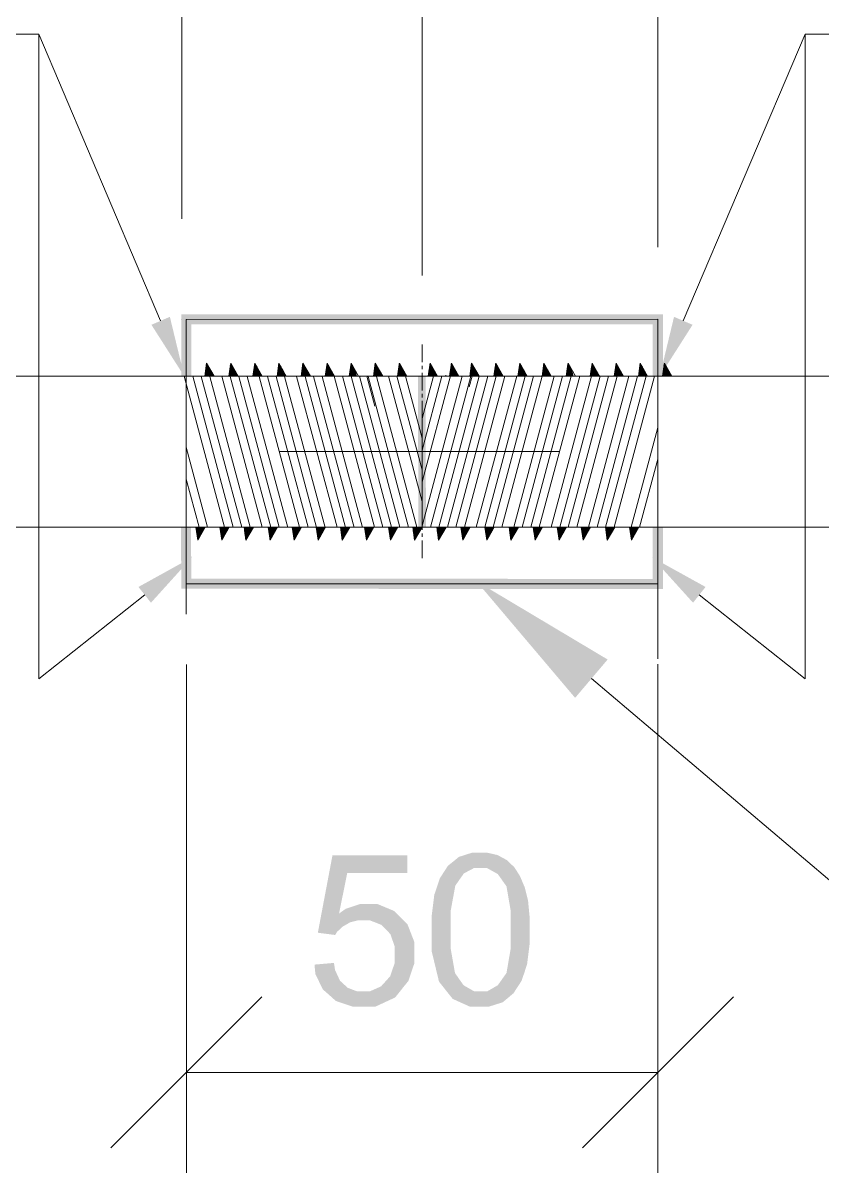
# Model space of a CAD drawing. Header units: millimetres. Extents: x 2 to 579, y 1 to 405.
# Drawn here: x 244.66 to 251.81, y 87.79 to 98.08 of the extents above; entities that cross this region are included whole.
import ezdxf

# ---------------------------------------------------------------- set-up
doc = ezdxf.new("R2010")
doc.units = ezdxf.units.MM
doc.linetypes.add('XKITLINE00', pattern=[0])
doc.layers.add('LinkedObject', color=7, linetype='Continuous', lineweight=0)

# ---------------------------------------------------------------- blocks, each defined once
blk = doc.blocks.new('*A4')
at = {"layer": 'LinkedObject'}
for color, points in [(4, [(250.387, 95.476), (246.168, 95.384), (246.078, 95.474)]), (4, [(246.078, 95.474), (246.168, 94.922), (246.078, 94.922)]), (4, [(246.168, 95.384), (246.168, 94.922), (246.078, 95.474)]), (4, [(250.297, 95.386), (246.168, 95.384), (250.387, 95.476)]), (4, [(250.387, 94.921), (250.297, 95.386), (250.387, 95.476)]), (6, [(245.811, 95.381), (245.976, 95.452), (246.105, 94.92)]), (4, [(250.297, 94.921), (250.297, 95.386), (250.387, 94.921)]), (6, [(250.487, 95.452), (250.653, 95.381), (250.359, 94.92)]), (4, [(248.196, 94.921), (248.267, 93.572), (248.199, 93.572)]), (4, [(248.264, 94.921), (248.267, 93.572), (248.196, 94.921)]), (4, [(246.076, 93.572), (246.167, 93.11), (246.078, 93.02)]), (4, [(246.166, 93.572), (246.167, 93.11), (246.076, 93.572)]), (4, [(250.387, 93.018), (250.297, 93.572), (250.387, 93.572)]), (4, [(250.297, 93.108), (250.297, 93.572), (250.387, 93.018)]), (6, [(245.807, 92.895), (245.695, 93.036), (246.174, 93.301)]), (6, [(250.769, 93.036), (250.657, 92.895), (250.29, 93.301)]), (4, [(246.167, 93.11), (250.297, 93.108), (246.078, 93.02)]), (4, [(246.078, 93.02), (250.297, 93.108), (250.387, 93.018)]), (1, [(249.893, 92.387), (249.602, 92.044), (248.718, 93.088)]), (7, [(247.563, 90.478), (247.3, 89.943), (247.431, 90.636)]), (7, [(248.1, 90.478), (247.431, 90.636), (248.1, 90.636)]), (7, [(247.563, 90.478), (247.431, 90.636), (248.1, 90.478)]), (7, [(248.683, 90.66), (248.698, 90.522), (248.561, 90.621)]), (7, [(248.757, 90.66), (248.698, 90.522), (248.683, 90.66)]), (7, [(248.698, 90.522), (248.757, 90.66), (248.755, 90.522)]), (7, [(248.757, 90.66), (248.813, 90.522), (248.755, 90.522)]), (7, [(248.907, 90.638), (248.757, 90.66), (248.811, 90.66)]), (7, [(248.948, 90.616), (248.757, 90.66), (248.907, 90.638)]), (7, [(248.91, 90.468), (248.757, 90.66), (248.948, 90.616)]), (7, [(248.813, 90.522), (248.757, 90.66), (248.91, 90.468)]), (7, [(248.464, 90.542), (248.573, 90.426), (248.391, 90.429)]), (7, [(248.607, 90.474), (248.464, 90.542), (248.513, 90.581)]), (7, [(248.573, 90.426), (248.464, 90.542), (248.607, 90.474)]), (7, [(248.561, 90.621), (248.698, 90.522), (248.513, 90.581)]), (7, [(248.513, 90.581), (248.698, 90.522), (248.607, 90.474)]), (7, [(248.948, 90.616), (248.949, 90.413), (248.91, 90.468)]), (7, [(248.989, 90.594), (248.949, 90.413), (248.948, 90.616)]), (7, [(249.056, 90.531), (248.949, 90.413), (248.989, 90.594)]), (7, [(249.083, 90.49), (248.949, 90.413), (249.056, 90.531)]), (7, [(247.49, 90.115), (247.3, 89.943), (247.563, 90.478)]), (7, [(248.391, 90.429), (248.573, 90.426), (248.367, 90.356)]), (7, [(248.367, 90.356), (248.573, 90.426), (248.53, 90.364)]), (7, [(249.083, 90.49), (248.988, 90.358), (248.949, 90.413)]), (7, [(249.109, 90.449), (248.988, 90.358), (249.083, 90.49)]), (7, [(249.151, 90.349), (248.988, 90.358), (249.109, 90.449)]), (7, [(248.53, 90.364), (248.318, 90.09), (248.367, 90.356)]), (7, [(248.488, 90.136), (248.318, 90.09), (248.53, 90.364)]), (7, [(248.367, 90.356), (248.318, 90.09), (248.342, 90.283)]), (7, [(249.166, 90.289), (249.026, 90.137), (248.988, 90.358)]), (7, [(249.166, 90.289), (248.988, 90.358), (249.151, 90.349)]), (7, [(249.181, 90.23), (249.026, 90.137), (249.166, 90.289)]), (7, [(249.196, 90.071), (249.026, 90.137), (249.181, 90.23)]), (7, [(247.3, 89.943), (247.49, 90.115), (247.588, 90.036)]), (7, [(247.678, 90.2), (247.49, 90.115), (247.551, 90.158)]), (7, [(247.66, 90.054), (247.49, 90.115), (247.678, 90.2)]), (7, [(247.588, 90.036), (247.49, 90.115), (247.66, 90.054)]), (7, [(247.66, 90.054), (247.678, 90.2), (247.7, 90.054)]), (7, [(247.7, 90.054), (247.678, 90.2), (247.765, 90.054)]), (7, [(247.745, 90.2), (247.765, 90.054), (247.678, 90.2)]), (7, [(247.982, 90.138), (247.745, 90.2), (247.833, 90.2)]), (7, [(247.87, 90.013), (247.745, 90.2), (247.982, 90.138)]), (7, [(247.765, 90.054), (247.745, 90.2), (247.87, 90.013)]), (7, [(247.87, 90.013), (247.982, 90.138), (247.909, 89.972)]), (7, [(247.909, 89.972), (247.982, 90.138), (247.949, 89.931)]), (7, [(248.042, 90.077), (247.949, 89.931), (247.982, 90.138)]), (7, [(248.318, 89.97), (248.488, 90.136), (248.488, 89.97)]), (7, [(248.318, 90.09), (248.488, 90.136), (248.318, 89.97)]), (7, [(249.196, 90.071), (249.026, 89.97), (249.026, 90.137)]), (7, [(247.556, 90.017), (247.3, 89.943), (247.588, 90.036)]), (7, [(247.524, 89.999), (247.3, 89.943), (247.556, 90.017)]), (7, [(247.949, 89.931), (248.042, 90.077), (247.988, 89.819)]), (7, [(247.988, 89.819), (248.042, 90.077), (248.164, 89.859)]), (7, [(248.164, 89.859), (248.042, 90.077), (248.103, 90.016)]), (7, [(249.196, 89.97), (249.026, 89.97), (249.196, 90.071)]), (7, [(247.473, 89.952), (247.3, 89.943), (247.524, 89.999)]), (7, [(247.3, 89.943), (247.473, 89.952), (247.455, 89.923)]), (7, [(248.488, 89.97), (248.318, 89.78), (248.318, 89.97)]), (7, [(248.488, 89.804), (248.318, 89.78), (248.488, 89.97)]), (7, [(249.196, 89.97), (249.026, 89.804), (249.026, 89.97)]), (7, [(249.196, 89.852), (249.026, 89.804), (249.196, 89.97)]), (7, [(247.988, 89.819), (248.164, 89.859), (247.988, 89.748)]), (7, [(247.988, 89.748), (248.164, 89.859), (247.988, 89.673)]), (7, [(248.164, 89.762), (247.988, 89.673), (248.164, 89.859)]), (7, [(248.488, 89.804), (248.451, 89.421), (248.318, 89.78)]), (7, [(248.527, 89.583), (248.451, 89.421), (248.488, 89.804)]), (7, [(248.988, 89.583), (249.196, 89.852), (249.148, 89.587)]), (7, [(249.026, 89.804), (249.196, 89.852), (248.988, 89.583)]), (7, [(249.148, 89.587), (249.196, 89.852), (249.172, 89.66)]), (7, [(247.947, 89.554), (248.164, 89.762), (248.057, 89.446)]), (7, [(247.988, 89.673), (248.164, 89.762), (247.947, 89.554)]), (7, [(248.057, 89.446), (248.164, 89.762), (248.11, 89.512)]), (7, [(248.11, 89.512), (248.164, 89.762), (248.164, 89.671)]), (7, [(248.318, 89.78), (248.451, 89.421), (248.384, 89.506)]), (7, [(247.454, 89.61), (247.27, 89.658), (247.444, 89.673)]), (7, [(247.27, 89.658), (247.403, 89.385), (247.278, 89.573)]), (7, [(247.454, 89.61), (247.403, 89.385), (247.27, 89.658)]), (7, [(247.498, 89.514), (247.403, 89.385), (247.454, 89.61)]), (7, [(247.278, 89.573), (247.403, 89.385), (247.345, 89.436)]), (7, [(247.403, 89.385), (247.498, 89.514), (247.461, 89.333)]), (7, [(247.533, 89.482), (247.461, 89.333), (247.498, 89.514)]), (7, [(247.906, 89.508), (248.057, 89.446), (247.865, 89.463)]), (7, [(247.947, 89.554), (248.057, 89.446), (247.906, 89.508)]), (7, [(248.451, 89.421), (248.527, 89.583), (248.565, 89.528)]), (7, [(248.604, 89.473), (248.451, 89.421), (248.565, 89.528)]), (7, [(248.949, 89.528), (249.05, 89.401), (248.91, 89.473)]), (7, [(249.148, 89.587), (248.949, 89.528), (248.988, 89.583)]), (7, [(249.123, 89.513), (248.949, 89.528), (249.148, 89.587)]), (7, [(249.05, 89.401), (248.949, 89.528), (249.123, 89.513)]), (7, [(247.568, 89.45), (247.461, 89.333), (247.533, 89.482)]), (7, [(247.568, 89.45), (247.703, 89.282), (247.461, 89.333)]), (7, [(247.653, 89.418), (247.703, 89.282), (247.568, 89.45)]), (7, [(247.703, 89.418), (247.703, 89.282), (247.653, 89.418)]), (7, [(247.703, 89.282), (248.057, 89.446), (247.815, 89.282)]), (7, [(247.764, 89.418), (248.057, 89.446), (247.703, 89.282)]), (7, [(247.764, 89.418), (247.703, 89.282), (247.703, 89.418)]), (7, [(247.865, 89.463), (248.057, 89.446), (247.764, 89.418)]), (7, [(247.815, 89.282), (248.057, 89.446), (247.992, 89.364)]), (7, [(248.604, 89.473), (248.757, 89.282), (248.451, 89.421)]), (7, [(248.451, 89.421), (248.757, 89.282), (248.507, 89.351)]), (7, [(248.7, 89.418), (248.757, 89.282), (248.604, 89.473)]), (7, [(248.757, 89.282), (248.7, 89.418), (248.757, 89.418)]), (7, [(248.757, 89.282), (248.814, 89.418), (248.831, 89.282)]), (7, [(248.814, 89.418), (248.757, 89.282), (248.757, 89.418)]), (7, [(249.002, 89.361), (248.814, 89.418), (248.91, 89.473)]), (7, [(248.954, 89.321), (248.814, 89.418), (249.002, 89.361)]), (7, [(248.831, 89.282), (248.814, 89.418), (248.954, 89.321)]), (7, [(248.91, 89.473), (249.05, 89.401), (249.002, 89.361)]), (7, [(247.461, 89.333), (247.703, 89.282), (247.611, 89.282)]), (7, [(248.507, 89.351), (248.757, 89.282), (248.66, 89.282)])]:
    blk.add_hatch(color=color, dxfattribs=at).paths.add_polyline_path(points, flags=17)
at = {"layer": 'LinkedObject', "color": 6, "linetype": 'XKITLINE00', "lineweight": 0}
for p, q in [((246.083, 96.329), (246.083, 105.008)), ((248.232, 95.821), (248.232, 105.008)), ((248.232, 96.105), (248.232, 105.008)), ((250.342, 96.076), (250.342, 105.008)), ((244.804, 97.98), (239.809, 97.98)), ((245.893, 95.417), (244.804, 97.98)), ((244.804, 92.215), (244.804, 97.98)), ((250.57, 95.416), (251.66, 97.98)), ((251.66, 97.98), (256.655, 97.979)), ((251.66, 92.215), (251.66, 97.98)), ((246.959, 94.247), (249.459, 94.247)), ((245.751, 92.966), (244.804, 92.215)), ((250.713, 92.965), (251.66, 92.215)), ((246.124, 92.342), (246.124, 87.794)), ((250.343, 92.344), (250.343, 87.794)), ((246.799, 89.369), (245.449, 88.019)), ((249.668, 88.019), (251.018, 89.369)), ((246.124, 88.694), (250.343, 88.694))]:
    blk.add_line(p, q, dxfattribs=at)
at = {"layer": 'LinkedObject', "color": 7, "linetype": 'XKITLINE00', "lineweight": 0}
for p, q in [((246.083, 95.429), (246.083, 95.429)), ((248.232, 95.205), (248.232, 95.205)), ((250.342, 95.176), (250.342, 95.176)), ((233.666, 94.921), (262.8, 94.921)), ((248.232, 94.921), (248.232, 94.921)), ((262.8, 93.572), (233.666, 93.572)), ((246.124, 93.242), (246.124, 93.242)), ((250.343, 93.244), (250.343, 93.244)), ((250.343, 88.694), (250.343, 88.694))]:
    blk.add_line(p, q, dxfattribs=at)
at = {"layer": 'LinkedObject', "color": 4, "linetype": 'XKITLINE00', "lineweight": 0}
for p, q in [((246.123, 95.429), (250.342, 95.431)), ((246.123, 94.922), (246.123, 95.429)), ((250.342, 94.921), (250.342, 95.431)), ((250.342, 95.431), (250.342, 92.393)), ((246.123, 95.281), (246.123, 92.792)), ((248.232, 94.544), (248.232, 93.572)), ((246.123, 93.572), (246.123, 93.065)), ((250.342, 93.572), (250.342, 93.063)), ((246.123, 93.065), (250.342, 93.063))]:
    blk.add_line(p, q, dxfattribs=at)
at = {"layer": 'LinkedObject', "color": 9, "linetype": 'XKITLINE00', "lineweight": 0}
for p, q in [((248.232, 95.046), (248.232, 95.205)), ((248.232, 94.983), (248.232, 95.014)), ((248.232, 94.796), (248.232, 94.952)), ((248.232, 94.794), (248.232, 94.922)), ((248.232, 94.733), (248.232, 94.764)), ((248.232, 94.731), (248.232, 94.762)), ((248.232, 94.546), (248.232, 94.702)), ((248.232, 94.544), (248.232, 94.7)), ((248.232, 94.483), (248.232, 94.514)), ((248.232, 94.481), (248.232, 94.512)), ((248.232, 94.296), (248.232, 94.452)), ((248.232, 94.294), (248.232, 94.45)), ((248.232, 94.233), (248.232, 94.264)), ((248.232, 94.231), (248.232, 94.262)), ((248.232, 94.046), (248.232, 94.202)), ((248.232, 94.044), (248.232, 94.2)), ((248.232, 93.983), (248.232, 94.014)), ((248.232, 93.981), (248.232, 94.012)), ((248.232, 93.796), (248.232, 93.952)), ((248.232, 93.794), (248.232, 93.95)), ((248.232, 93.733), (248.232, 93.764)), ((248.232, 93.731), (248.232, 93.762)), ((248.232, 93.546), (248.232, 93.702)), ((248.233, 93.572), (248.232, 93.7)), ((248.232, 93.483), (248.232, 93.514)), ((248.233, 93.292), (248.232, 93.452))]:
    blk.add_line(p, q, dxfattribs=at)
at = {"layer": 'LinkedObject', "color": 1, "linetype": 'XKITLINE00', "lineweight": 0}
for p, q in [((246.305, 95.039), (246.288, 94.922)), ((246.292, 94.951), (246.3, 94.921)), ((246.294, 94.965), (246.306, 94.921)), ((246.296, 94.972), (246.309, 94.921)), ((246.298, 94.987), (246.315, 94.921)), ((246.299, 94.994), (246.318, 94.921)), ((246.301, 95.009), (246.324, 94.921)), ((246.302, 95.016), (246.327, 94.921)), ((246.304, 95.03), (246.333, 94.921)), ((246.371, 94.921), (246.305, 95.039)), ((246.305, 95.037), (246.336, 94.921)), ((246.315, 95.021), (246.342, 94.921)), ((246.321, 95.011), (246.345, 94.921)), ((246.333, 94.99), (246.351, 94.921)), ((246.338, 94.98), (246.354, 94.921)), ((246.35, 94.959), (246.36, 94.921)), ((246.356, 94.949), (246.363, 94.921)), ((246.521, 95.039), (246.504, 94.921)), ((246.508, 94.951), (246.516, 94.921)), ((246.51, 94.965), (246.522, 94.921)), ((246.511, 94.973), (246.525, 94.921)), ((246.513, 94.987), (246.531, 94.921)), ((246.514, 94.994), (246.534, 94.921)), ((246.516, 95.009), (246.54, 94.921)), ((246.517, 95.016), (246.543, 94.921)), ((246.52, 95.031), (246.549, 94.921)), ((246.587, 94.921), (246.521, 95.039)), ((246.521, 95.038), (246.552, 94.921)), ((246.531, 95.021), (246.558, 94.921)), ((246.537, 95.01), (246.561, 94.921)), ((246.548, 94.99), (246.567, 94.921)), ((246.554, 94.979), (246.57, 94.921)), ((246.566, 94.959), (246.576, 94.921)), ((246.572, 94.948), (246.579, 94.921)), ((246.736, 95.039), (246.719, 94.921)), ((246.724, 94.951), (246.732, 94.921)), ((246.726, 94.966), (246.738, 94.921)), ((246.727, 94.973), (246.741, 94.921)), ((246.729, 94.987), (246.747, 94.921)), ((246.73, 94.995), (246.75, 94.921)), ((246.732, 95.009), (246.756, 94.921)), ((246.733, 95.016), (246.759, 94.921)), ((246.735, 95.031), (246.765, 94.921)), ((246.802, 94.921), (246.736, 95.039)), ((246.736, 95.038), (246.768, 94.921)), ((246.747, 95.02), (246.774, 94.921)), ((246.753, 95.01), (246.777, 94.921)), ((246.764, 94.989), (246.782, 94.921)), ((246.77, 94.979), (246.785, 94.921)), ((246.782, 94.958), (246.791, 94.921)), ((246.787, 94.948), (246.794, 94.921)), ((246.952, 95.039), (246.935, 94.921)), ((246.939, 94.952), (246.947, 94.921)), ((246.941, 94.966), (246.953, 94.921)), ((246.942, 94.973), (246.956, 94.921)), ((246.944, 94.988), (246.962, 94.921)), ((246.945, 94.995), (246.965, 94.921)), ((246.948, 95.009), (246.971, 94.921)), ((246.949, 95.017), (246.974, 94.921)), ((246.951, 95.031), (246.98, 94.921)), ((247.018, 94.921), (246.952, 95.039)), ((246.952, 95.038), (246.983, 94.921)), ((246.963, 95.02), (246.989, 94.921)), ((246.969, 95.01), (246.992, 94.921)), ((246.98, 94.989), (246.998, 94.921)), ((246.986, 94.978), (247.001, 94.921)), ((246.997, 94.958), (247.007, 94.921)), ((247.003, 94.947), (247.01, 94.921)), ((247.167, 95.039), (247.15, 94.921)), ((247.155, 94.952), (247.163, 94.921)), ((247.157, 94.966), (247.169, 94.921)), ((247.158, 94.974), (247.172, 94.921)), ((247.16, 94.988), (247.178, 94.921)), ((247.161, 94.995), (247.181, 94.921)), ((247.163, 95.01), (247.187, 94.921)), ((247.164, 95.017), (247.19, 94.921)), ((247.166, 95.031), (247.196, 94.921)), ((247.167, 95.039), (247.199, 94.921)), ((247.233, 94.921), (247.167, 95.039)), ((247.179, 95.019), (247.205, 94.921)), ((247.184, 95.009), (247.208, 94.921)), ((247.196, 94.988), (247.214, 94.921)), ((247.202, 94.978), (247.217, 94.921)), ((247.213, 94.957), (247.223, 94.921)), ((247.219, 94.947), (247.226, 94.921)), ((247.383, 95.039), (247.366, 94.921)), ((247.369, 94.945), (247.376, 94.921)), ((247.37, 94.952), (247.379, 94.921)), ((247.372, 94.967), (247.385, 94.921)), ((247.373, 94.974), (247.388, 94.921)), ((247.376, 94.988), (247.394, 94.921)), ((247.377, 94.996), (247.397, 94.921)), ((247.379, 95.01), (247.403, 94.921)), ((247.38, 95.017), (247.406, 94.921)), ((247.382, 95.032), (247.412, 94.921)), ((247.383, 95.039), (247.415, 94.921)), ((247.449, 94.921), (247.383, 95.039)), ((247.394, 95.019), (247.421, 94.921)), ((247.4, 95.009), (247.424, 94.921)), ((247.412, 94.988), (247.43, 94.921)), ((247.417, 94.978), (247.433, 94.921)), ((247.429, 94.957), (247.439, 94.921)), ((247.435, 94.946), (247.442, 94.921)), ((247.599, 95.039), (247.581, 94.921)), ((247.585, 94.945), (247.591, 94.921)), ((247.586, 94.952), (247.594, 94.921)), ((247.588, 94.967), (247.6, 94.921)), ((247.589, 94.974), (247.603, 94.921)), ((247.591, 94.989), (247.609, 94.921)), ((247.592, 94.996), (247.612, 94.921)), ((247.594, 95.01), (247.618, 94.921)), ((247.595, 95.018), (247.621, 94.921)), ((247.598, 95.032), (247.627, 94.921)), ((247.599, 95.039), (247.63, 94.921)), ((247.664, 94.921), (247.599, 95.039)), ((247.61, 95.019), (247.636, 94.921)), ((247.616, 95.008), (247.639, 94.921)), ((247.627, 94.987), (247.645, 94.921)), ((247.814, 95.039), (247.797, 94.921)), ((247.801, 94.95), (247.809, 94.921)), ((247.803, 94.964), (247.815, 94.921)), ((247.804, 94.972), (247.818, 94.921)), ((247.806, 94.986), (247.824, 94.921)), ((247.807, 94.993), (247.827, 94.921)), ((247.81, 95.008), (247.833, 94.921)), ((247.811, 95.015), (247.836, 94.921)), ((247.813, 95.03), (247.842, 94.921)), ((247.88, 94.921), (247.814, 95.039)), ((247.814, 95.037), (247.845, 94.921)), ((247.824, 95.022), (247.851, 94.921)), ((247.83, 95.012), (247.854, 94.921)), ((247.841, 94.991), (247.86, 94.921)), ((247.847, 94.981), (247.863, 94.921)), ((247.858, 94.96), (247.869, 94.921)), ((247.864, 94.95), (247.872, 94.921)), ((248.03, 95.039), (248.012, 94.921)), ((248.017, 94.95), (248.025, 94.921)), ((248.019, 94.965), (248.03, 94.921)), ((248.02, 94.972), (248.033, 94.921)), ((248.022, 94.986), (248.039, 94.921)), ((248.023, 94.994), (248.042, 94.921)), ((248.025, 95.008), (248.048, 94.921)), ((248.026, 95.015), (248.051, 94.921)), ((248.028, 95.03), (248.057, 94.921)), ((248.029, 95.037), (248.06, 94.921)), ((248.095, 94.921), (248.03, 95.039)), ((248.04, 95.022), (248.066, 94.921)), ((248.045, 95.011), (248.069, 94.921)), ((248.057, 94.991), (248.075, 94.921)), ((248.063, 94.98), (248.078, 94.921)), ((248.074, 94.959), (248.084, 94.921)), ((248.08, 94.949), (248.087, 94.921)), ((248.304, 95.039), (248.287, 94.921)), ((248.291, 94.951), (248.299, 94.921)), ((248.293, 94.965), (248.305, 94.921)), ((248.294, 94.972), (248.308, 94.921)), ((248.296, 94.987), (248.314, 94.921)), ((248.296, 94.949), (248.303, 94.921)), ((248.298, 94.994), (248.317, 94.921)), ((248.3, 95.008), (248.323, 94.921)), ((248.301, 95.016), (248.326, 94.921)), ((248.303, 95.03), (248.332, 94.921)), ((248.37, 94.921), (248.304, 95.039)), ((248.304, 95.037), (248.335, 94.921)), ((248.314, 95.021), (248.341, 94.921)), ((248.32, 95.011), (248.344, 94.921)), ((248.332, 94.99), (248.35, 94.921)), ((248.337, 94.98), (248.353, 94.921)), ((248.349, 94.959), (248.359, 94.921)), ((248.495, 95.039), (248.478, 94.921)), ((248.482, 94.951), (248.49, 94.921)), ((248.484, 94.965), (248.496, 94.921)), ((248.486, 94.973), (248.499, 94.921)), ((248.488, 94.987), (248.505, 94.921)), ((248.489, 94.994), (248.508, 94.921)), ((248.491, 95.009), (248.514, 94.921)), ((248.492, 95.016), (248.517, 94.921)), ((248.494, 95.031), (248.523, 94.921)), ((248.561, 94.921), (248.495, 95.039)), ((248.495, 95.038), (248.526, 94.921)), ((248.506, 95.021), (248.532, 94.921)), ((248.511, 95.01), (248.535, 94.921)), ((248.523, 94.99), (248.541, 94.921)), ((248.529, 94.979), (248.544, 94.921)), ((248.54, 94.959), (248.55, 94.921)), ((248.546, 94.948), (248.553, 94.921)), ((248.676, 95.039), (248.659, 94.921)), ((248.663, 94.951), (248.672, 94.921)), ((248.666, 94.966), (248.678, 94.921)), ((248.667, 94.973), (248.681, 94.921)), ((248.669, 94.987), (248.687, 94.921)), ((248.67, 94.995), (248.69, 94.921)), ((248.672, 95.009), (248.695, 94.921)), ((248.673, 95.016), (248.698, 94.921)), ((248.675, 95.031), (248.704, 94.921)), ((248.742, 94.921), (248.676, 95.039)), ((248.676, 95.038), (248.707, 94.921)), ((248.687, 95.02), (248.713, 94.921)), ((248.693, 95.01), (248.716, 94.921)), ((248.704, 94.989), (248.722, 94.921)), ((248.71, 94.979), (248.725, 94.921)), ((248.722, 94.958), (248.731, 94.921)), ((248.727, 94.948), (248.734, 94.921)), ((248.892, 95.039), (248.875, 94.921)), ((248.879, 94.951), (248.887, 94.921)), ((248.881, 94.966), (248.893, 94.921)), ((248.882, 94.973), (248.896, 94.921)), ((248.884, 94.988), (248.902, 94.921)), ((248.885, 94.995), (248.905, 94.921)), ((248.888, 95.009), (248.911, 94.921)), ((248.889, 95.017), (248.914, 94.921)), ((248.891, 95.031), (248.92, 94.921)), ((248.958, 94.921), (248.892, 95.039)), ((248.892, 95.038), (248.923, 94.921)), ((248.903, 95.02), (248.929, 94.921)), ((248.908, 95.009), (248.932, 94.921)), ((248.92, 94.989), (248.938, 94.921)), ((248.926, 94.978), (248.941, 94.921)), ((248.937, 94.958), (248.947, 94.921)), ((248.943, 94.947), (248.95, 94.921)), ((249.107, 95.039), (249.09, 94.921)), ((249.095, 94.952), (249.103, 94.921)), ((249.097, 94.966), (249.109, 94.921)), ((249.098, 94.974), (249.112, 94.921)), ((249.1, 94.988), (249.118, 94.921)), ((249.101, 94.995), (249.121, 94.921)), ((249.103, 95.01), (249.127, 94.921)), ((249.104, 95.017), (249.13, 94.921)), ((249.106, 95.031), (249.136, 94.921)), ((249.107, 95.039), (249.139, 94.921)), ((249.173, 94.921), (249.107, 95.039)), ((249.119, 95.019), (249.145, 94.921)), ((249.124, 95.009), (249.148, 94.921)), ((249.136, 94.988), (249.154, 94.921)), ((249.142, 94.978), (249.157, 94.921)), ((249.153, 94.957), (249.163, 94.921)), ((249.159, 94.947), (249.166, 94.921)), ((249.323, 95.039), (249.306, 94.921)), ((249.309, 94.945), (249.316, 94.921)), ((249.31, 94.952), (249.319, 94.921)), ((249.312, 94.967), (249.325, 94.921)), ((249.313, 94.974), (249.328, 94.921)), ((249.316, 94.988), (249.334, 94.921)), ((249.317, 94.996), (249.337, 94.921)), ((249.319, 95.01), (249.343, 94.921)), ((249.32, 95.017), (249.346, 94.921)), ((249.322, 95.032), (249.352, 94.921)), ((249.323, 95.039), (249.355, 94.921)), ((249.389, 94.921), (249.323, 95.039)), ((249.334, 95.019), (249.36, 94.921)), ((249.34, 95.009), (249.363, 94.921)), ((249.352, 94.988), (249.369, 94.921)), ((249.357, 94.978), (249.372, 94.921)), ((249.369, 94.957), (249.378, 94.921)), ((249.375, 94.946), (249.381, 94.921)), ((249.539, 95.039), (249.521, 94.921)), ((249.525, 94.945), (249.531, 94.921)), ((249.526, 94.952), (249.534, 94.921)), ((249.528, 94.967), (249.54, 94.921)), ((249.529, 94.974), (249.543, 94.921)), ((249.531, 94.989), (249.549, 94.921)), ((249.532, 94.996), (249.552, 94.921)), ((249.534, 95.01), (249.558, 94.921)), ((249.535, 95.018), (249.561, 94.921)), ((249.537, 95.032), (249.567, 94.921)), ((249.539, 95.039), (249.57, 94.921)), ((249.604, 94.921), (249.539, 95.039)), ((249.55, 95.019), (249.576, 94.921)), ((249.556, 95.008), (249.579, 94.921)), ((249.567, 94.987), (249.585, 94.921)), ((249.754, 95.039), (249.737, 94.921)), ((249.741, 94.95), (249.749, 94.921)), ((249.743, 94.964), (249.755, 94.921)), ((249.744, 94.972), (249.758, 94.921)), ((249.746, 94.986), (249.764, 94.921)), ((249.747, 94.993), (249.767, 94.921)), ((249.75, 95.008), (249.773, 94.921)), ((249.751, 95.015), (249.776, 94.921)), ((249.753, 95.03), (249.782, 94.921)), ((249.82, 94.921), (249.754, 95.039)), ((249.754, 95.037), (249.785, 94.921)), ((249.764, 95.022), (249.791, 94.921)), ((249.769, 95.012), (249.794, 94.921)), ((249.781, 94.991), (249.8, 94.921)), ((249.787, 94.981), (249.803, 94.921)), ((249.798, 94.96), (249.809, 94.921)), ((249.804, 94.95), (249.812, 94.921)), ((249.97, 95.039), (249.952, 94.921)), ((249.957, 94.95), (249.964, 94.921)), ((249.959, 94.965), (249.97, 94.921)), ((249.96, 94.972), (249.973, 94.921)), ((249.962, 94.986), (249.979, 94.921)), ((249.963, 94.994), (249.982, 94.921)), ((249.965, 95.008), (249.988, 94.921)), ((249.966, 95.015), (249.991, 94.921)), ((249.968, 95.03), (249.997, 94.921)), ((249.969, 95.037), (250, 94.921)), ((250.035, 94.921), (249.97, 95.039)), ((249.979, 95.022), (250.006, 94.921)), ((249.985, 95.011), (250.009, 94.921)), ((249.997, 94.991), (250.015, 94.921)), ((250.003, 94.98), (250.018, 94.921)), ((250.014, 94.959), (250.024, 94.921)), ((250.02, 94.949), (250.027, 94.921)), ((250.185, 95.039), (250.168, 94.921)), ((250.172, 94.951), (250.18, 94.921)), ((250.174, 94.965), (250.186, 94.921)), ((250.175, 94.972), (250.189, 94.921)), ((250.178, 94.987), (250.195, 94.921)), ((250.179, 94.994), (250.198, 94.921)), ((250.181, 95.009), (250.204, 94.921)), ((250.182, 95.016), (250.207, 94.921)), ((250.184, 95.03), (250.213, 94.921)), ((250.251, 94.921), (250.185, 95.039)), ((250.185, 95.037), (250.216, 94.921)), ((250.195, 95.021), (250.222, 94.921)), ((250.201, 95.011), (250.225, 94.921)), ((250.213, 94.99), (250.231, 94.921)), ((250.218, 94.98), (250.234, 94.921)), ((250.23, 94.959), (250.24, 94.921)), ((250.236, 94.949), (250.243, 94.921)), ((250.401, 95.039), (250.384, 94.921)), ((250.388, 94.951), (250.396, 94.921)), ((250.39, 94.965), (250.402, 94.921)), ((250.391, 94.973), (250.405, 94.921)), ((250.393, 94.987), (250.411, 94.921)), ((250.394, 94.994), (250.414, 94.921)), ((250.396, 95.009), (250.42, 94.921)), ((250.397, 95.016), (250.423, 94.921)), ((250.399, 95.031), (250.429, 94.921)), ((250.467, 94.921), (250.401, 95.039)), ((250.401, 95.038), (250.432, 94.921)), ((250.411, 95.021), (250.438, 94.921)), ((250.417, 95.01), (250.441, 94.921)), ((250.428, 94.99), (250.447, 94.921)), ((250.434, 94.979), (250.45, 94.921)), ((250.446, 94.959), (250.456, 94.921)), ((250.451, 94.948), (250.459, 94.921)), ((246.105, 94.92), (246.466, 93.57)), ((246.181, 94.92), (246.542, 93.57)), ((246.257, 94.919), (246.619, 93.57)), ((246.288, 94.922), (246.288, 94.921)), ((246.289, 94.929), (246.291, 94.921)), ((246.291, 94.943), (246.297, 94.921)), ((246.333, 94.919), (246.695, 93.57)), ((246.367, 94.928), (246.369, 94.921)), ((246.44, 94.92), (246.801, 93.57)), ((246.504, 94.922), (246.504, 94.921)), ((246.505, 94.929), (246.507, 94.921)), ((246.507, 94.944), (246.513, 94.921)), ((246.516, 94.919), (246.878, 93.57)), ((246.583, 94.928), (246.585, 94.921)), ((246.592, 94.919), (246.954, 93.57)), ((246.668, 94.919), (247.03, 93.569)), ((246.719, 94.922), (246.72, 94.921)), ((246.72, 94.929), (246.723, 94.921)), ((246.722, 94.944), (246.729, 94.921)), ((246.775, 94.919), (247.136, 93.57)), ((246.799, 94.927), (246.8, 94.921)), ((246.851, 94.919), (247.213, 93.57)), ((246.927, 94.919), (247.289, 93.569)), ((246.935, 94.923), (246.935, 94.921)), ((246.936, 94.93), (246.938, 94.921)), ((246.938, 94.944), (246.944, 94.921)), ((247.003, 94.919), (247.365, 93.569)), ((247.015, 94.927), (247.016, 94.921)), ((247.11, 94.919), (247.472, 93.57)), ((247.151, 94.923), (247.151, 94.921)), ((247.152, 94.93), (247.154, 94.921)), ((247.154, 94.945), (247.16, 94.921)), ((247.186, 94.919), (247.548, 93.569)), ((247.23, 94.926), (247.232, 94.921)), ((247.262, 94.919), (247.624, 93.569)), ((247.338, 94.919), (247.7, 93.569)), ((247.366, 94.923), (247.367, 94.921)), ((247.367, 94.93), (247.37, 94.921)), ((247.445, 94.92), (247.806, 93.571)), ((247.446, 94.926), (247.447, 94.921)), ((247.521, 94.92), (247.882, 93.571)), ((247.582, 94.923), (247.582, 94.921)), ((247.583, 94.931), (247.585, 94.921)), ((247.597, 94.92), (247.959, 93.57)), ((247.673, 94.92), (248.035, 93.57)), ((247.739, 94.921), (247.811, 94.654)), ((247.749, 94.919), (248.111, 93.57)), ((247.798, 94.928), (247.8, 94.921)), ((247.8, 94.943), (247.806, 94.921)), ((247.825, 94.919), (248.187, 93.57)), ((247.876, 94.929), (247.878, 94.921)), ((247.932, 94.921), (248.232, 93.799)), ((248.008, 94.921), (248.232, 94.083)), ((248.012, 94.921), (248.013, 94.921)), ((248.014, 94.929), (248.016, 94.921)), ((248.016, 94.943), (248.022, 94.921)), ((248.084, 94.921), (248.232, 94.368)), ((248.091, 94.928), (248.093, 94.921)), ((248.228, 94.922), (248.228, 94.921)), ((248.231, 94.921), (248.231, 94.921)), ((248.592, 94.921), (248.231, 93.571)), ((248.486, 94.923), (248.232, 93.976)), ((248.41, 94.922), (248.232, 94.26)), ((248.334, 94.922), (248.232, 94.543)), ((248.29, 94.943), (248.296, 94.921)), ((248.307, 94.928), (248.309, 94.921)), ((248.668, 94.921), (248.307, 93.571)), ((248.744, 94.921), (248.383, 93.572)), ((248.444, 94.922), (248.444, 94.921)), ((248.445, 94.929), (248.447, 94.921)), ((248.821, 94.921), (248.459, 93.572)), ((248.481, 94.944), (248.487, 94.921)), ((248.523, 94.928), (248.525, 94.921)), ((248.897, 94.922), (248.535, 93.572)), ((248.973, 94.922), (248.611, 93.572)), ((248.68, 94.921), (248.654, 94.827)), ((248.659, 94.922), (248.66, 94.921)), ((248.66, 94.929), (248.663, 94.921)), ((248.662, 94.944), (248.669, 94.921)), ((249.079, 94.92), (248.718, 93.571)), ((248.739, 94.927), (248.74, 94.921)), ((249.155, 94.92), (248.794, 93.571)), ((249.231, 94.921), (248.87, 93.571)), ((248.875, 94.923), (248.875, 94.921)), ((248.876, 94.93), (248.878, 94.921)), ((248.878, 94.944), (248.884, 94.921)), ((249.308, 94.921), (248.946, 93.571)), ((248.955, 94.927), (248.956, 94.921)), ((249.414, 94.92), (249.053, 93.571)), ((249.09, 94.923), (249.091, 94.921)), ((249.092, 94.93), (249.094, 94.921)), ((249.094, 94.945), (249.1, 94.921)), ((249.49, 94.921), (249.129, 93.571)), ((249.17, 94.926), (249.172, 94.921)), ((249.567, 94.921), (249.205, 93.571)), ((249.643, 94.921), (249.281, 93.571)), ((249.306, 94.923), (249.307, 94.921)), ((249.307, 94.93), (249.31, 94.921)), ((249.386, 94.926), (249.387, 94.921)), ((249.749, 94.921), (249.388, 93.571)), ((249.522, 94.923), (249.522, 94.921)), ((249.523, 94.931), (249.525, 94.921)), ((249.902, 94.921), (249.54, 93.571)), ((249.978, 94.921), (249.616, 93.572)), ((250.084, 94.921), (249.723, 93.571)), ((249.738, 94.928), (249.74, 94.921)), ((249.74, 94.943), (249.746, 94.921)), ((250.161, 94.921), (249.799, 93.571)), ((249.816, 94.929), (249.818, 94.921)), ((250.237, 94.921), (249.875, 93.572)), ((250.313, 94.921), (249.951, 93.572)), ((249.952, 94.921), (249.952, 94.921)), ((249.953, 94.929), (249.955, 94.921)), ((249.956, 94.943), (249.961, 94.921)), ((250.031, 94.928), (250.033, 94.921)), ((250.168, 94.922), (250.168, 94.921)), ((250.169, 94.929), (250.171, 94.921)), ((250.171, 94.943), (250.177, 94.921)), ((250.247, 94.928), (250.249, 94.921)), ((250.384, 94.922), (250.384, 94.921)), ((250.385, 94.929), (250.387, 94.921)), ((250.387, 94.944), (250.393, 94.921)), ((250.463, 94.928), (250.465, 94.921)), ((250.342, 94.462), (250.103, 93.572)), ((246.123, 94.285), (246.314, 93.57)), ((250.342, 94.178), (250.179, 93.572)), ((246.123, 94.001), (246.238, 93.57)), ((246.226, 93.454), (246.209, 93.572)), ((246.21, 93.572), (246.237, 93.473)), ((246.213, 93.572), (246.239, 93.476)), ((246.214, 93.534), (246.233, 93.466)), ((246.218, 93.51), (246.23, 93.462)), ((246.219, 93.572), (246.243, 93.484)), ((246.222, 93.572), (246.245, 93.487)), ((246.292, 93.572), (246.226, 93.454)), ((246.228, 93.572), (246.249, 93.495)), ((246.231, 93.572), (246.251, 93.498)), ((246.237, 93.572), (246.255, 93.505)), ((246.24, 93.572), (246.257, 93.509)), ((246.246, 93.572), (246.261, 93.516)), ((246.249, 93.572), (246.263, 93.52)), ((246.255, 93.572), (246.267, 93.527)), ((246.258, 93.572), (246.269, 93.531)), ((246.264, 93.572), (246.273, 93.538)), ((246.267, 93.572), (246.275, 93.542)), ((246.273, 93.572), (246.279, 93.549)), ((246.276, 93.572), (246.281, 93.553)), ((246.282, 93.572), (246.285, 93.56)), ((246.285, 93.572), (246.287, 93.564)), ((246.291, 93.572), (246.291, 93.571)), ((246.441, 93.454), (246.424, 93.572)), ((246.426, 93.572), (246.452, 93.473)), ((246.429, 93.572), (246.454, 93.477)), ((246.43, 93.535), (246.448, 93.466)), ((246.433, 93.511), (246.446, 93.462)), ((246.435, 93.572), (246.458, 93.484)), ((246.438, 93.572), (246.46, 93.487)), ((246.507, 93.572), (246.441, 93.454)), ((246.444, 93.572), (246.464, 93.495)), ((246.447, 93.572), (246.466, 93.498)), ((246.453, 93.572), (246.47, 93.506)), ((246.456, 93.572), (246.472, 93.509)), ((246.462, 93.572), (246.476, 93.516)), ((246.465, 93.572), (246.478, 93.52)), ((246.471, 93.572), (246.483, 93.527)), ((246.474, 93.572), (246.485, 93.531)), ((246.48, 93.572), (246.489, 93.538)), ((246.483, 93.572), (246.491, 93.542)), ((246.489, 93.572), (246.495, 93.549)), ((246.492, 93.572), (246.497, 93.553)), ((246.498, 93.572), (246.501, 93.56)), ((246.501, 93.572), (246.503, 93.564)), ((246.507, 93.572), (246.507, 93.571)), ((246.657, 93.454), (246.64, 93.572)), ((246.641, 93.572), (246.668, 93.473)), ((246.644, 93.572), (246.67, 93.477)), ((246.645, 93.536), (246.664, 93.466)), ((246.648, 93.512), (246.662, 93.462)), ((246.65, 93.572), (246.674, 93.484)), ((246.653, 93.572), (246.676, 93.488)), ((246.723, 93.572), (246.657, 93.454)), ((246.659, 93.572), (246.68, 93.495)), ((246.662, 93.572), (246.682, 93.499)), ((246.668, 93.572), (246.686, 93.506)), ((246.671, 93.572), (246.688, 93.509)), ((246.677, 93.572), (246.692, 93.517)), ((246.68, 93.572), (246.694, 93.52)), ((246.686, 93.572), (246.698, 93.528)), ((246.689, 93.572), (246.7, 93.531)), ((246.695, 93.572), (246.704, 93.538)), ((246.698, 93.572), (246.706, 93.542)), ((246.704, 93.572), (246.71, 93.549)), ((246.707, 93.572), (246.712, 93.553)), ((246.713, 93.572), (246.716, 93.56)), ((246.716, 93.572), (246.718, 93.564)), ((246.722, 93.572), (246.722, 93.571)), ((246.873, 93.454), (246.855, 93.572)), ((246.857, 93.572), (246.883, 93.473)), ((246.86, 93.572), (246.885, 93.477)), ((246.86, 93.537), (246.879, 93.466)), ((246.864, 93.513), (246.877, 93.462)), ((246.866, 93.572), (246.89, 93.484)), ((246.869, 93.572), (246.892, 93.488)), ((246.938, 93.572), (246.873, 93.454)), ((246.875, 93.572), (246.896, 93.495)), ((246.878, 93.572), (246.898, 93.499)), ((246.884, 93.572), (246.902, 93.506)), ((246.887, 93.572), (246.904, 93.51)), ((246.893, 93.572), (246.908, 93.517)), ((246.896, 93.572), (246.91, 93.52)), ((246.902, 93.572), (246.914, 93.528)), ((246.905, 93.572), (246.916, 93.531)), ((246.911, 93.572), (246.92, 93.539)), ((246.914, 93.572), (246.922, 93.542)), ((246.92, 93.572), (246.926, 93.549)), ((246.923, 93.572), (246.928, 93.553)), ((246.929, 93.572), (246.932, 93.56)), ((246.932, 93.572), (246.934, 93.564)), ((246.938, 93.572), (246.938, 93.571)), ((247.088, 93.454), (247.071, 93.572)), ((247.073, 93.572), (247.099, 93.473)), ((247.076, 93.572), (247.101, 93.477)), ((247.076, 93.538), (247.095, 93.466)), ((247.079, 93.514), (247.093, 93.463)), ((247.082, 93.572), (247.105, 93.484)), ((247.085, 93.572), (247.107, 93.488)), ((247.154, 93.572), (247.088, 93.454)), ((247.091, 93.572), (247.111, 93.495)), ((247.094, 93.572), (247.113, 93.499)), ((247.1, 93.572), (247.117, 93.506)), ((247.103, 93.572), (247.119, 93.51)), ((247.109, 93.572), (247.123, 93.517)), ((247.112, 93.572), (247.125, 93.521)), ((247.118, 93.572), (247.129, 93.528)), ((247.121, 93.572), (247.131, 93.531)), ((247.127, 93.572), (247.136, 93.539)), ((247.13, 93.572), (247.138, 93.542)), ((247.136, 93.572), (247.142, 93.55)), ((247.139, 93.572), (247.144, 93.553)), ((247.145, 93.572), (247.148, 93.561)), ((247.148, 93.572), (247.15, 93.564)), ((247.154, 93.572), (247.154, 93.571)), ((247.304, 93.454), (247.286, 93.572)), ((247.288, 93.572), (247.315, 93.474)), ((247.291, 93.572), (247.317, 93.477)), ((247.291, 93.539), (247.311, 93.466)), ((247.295, 93.515), (247.309, 93.463)), ((247.297, 93.572), (247.321, 93.484)), ((247.3, 93.572), (247.323, 93.488)), ((247.369, 93.572), (247.304, 93.454)), ((247.306, 93.572), (247.327, 93.495)), ((247.309, 93.572), (247.329, 93.499)), ((247.315, 93.572), (247.333, 93.506)), ((247.318, 93.572), (247.335, 93.51)), ((247.324, 93.572), (247.339, 93.517)), ((247.327, 93.572), (247.341, 93.521)), ((247.333, 93.572), (247.345, 93.528)), ((247.336, 93.572), (247.347, 93.532)), ((247.342, 93.572), (247.351, 93.539)), ((247.345, 93.572), (247.353, 93.543)), ((247.351, 93.572), (247.357, 93.55)), ((247.354, 93.572), (247.359, 93.553)), ((247.36, 93.572), (247.363, 93.561)), ((247.363, 93.572), (247.365, 93.564)), ((247.369, 93.572), (247.369, 93.572)), ((247.519, 93.454), (247.502, 93.572)), ((247.504, 93.572), (247.53, 93.474)), ((247.507, 93.572), (247.532, 93.477)), ((247.507, 93.54), (247.526, 93.466)), ((247.51, 93.516), (247.524, 93.463)), ((247.513, 93.572), (247.536, 93.485)), ((247.516, 93.572), (247.538, 93.488)), ((247.585, 93.572), (247.519, 93.454)), ((247.522, 93.572), (247.542, 93.495)), ((247.525, 93.572), (247.545, 93.499)), ((247.531, 93.572), (247.549, 93.506)), ((247.534, 93.572), (247.551, 93.51)), ((247.54, 93.572), (247.555, 93.517)), ((247.543, 93.572), (247.557, 93.521)), ((247.549, 93.572), (247.561, 93.528)), ((247.552, 93.572), (247.563, 93.532)), ((247.558, 93.572), (247.567, 93.539)), ((247.561, 93.572), (247.569, 93.543)), ((247.567, 93.572), (247.573, 93.55)), ((247.57, 93.572), (247.575, 93.554)), ((247.576, 93.572), (247.579, 93.561)), ((247.579, 93.572), (247.581, 93.564)), ((247.735, 93.454), (247.718, 93.572)), ((247.719, 93.572), (247.745, 93.472)), ((247.722, 93.572), (247.747, 93.476)), ((247.723, 93.532), (247.741, 93.465)), ((247.727, 93.508), (247.739, 93.462)), ((247.728, 93.572), (247.751, 93.483)), ((247.731, 93.572), (247.753, 93.487)), ((247.801, 93.572), (247.735, 93.454)), ((247.737, 93.572), (247.757, 93.494)), ((247.74, 93.572), (247.759, 93.498)), ((247.746, 93.572), (247.763, 93.505)), ((247.749, 93.572), (247.765, 93.509)), ((247.755, 93.572), (247.77, 93.516)), ((247.758, 93.572), (247.772, 93.52)), ((247.764, 93.572), (247.776, 93.527)), ((247.767, 93.572), (247.778, 93.531)), ((247.773, 93.572), (247.782, 93.538)), ((247.776, 93.572), (247.784, 93.541)), ((247.782, 93.572), (247.788, 93.549)), ((247.785, 93.572), (247.79, 93.552)), ((247.791, 93.572), (247.794, 93.56)), ((247.794, 93.572), (247.796, 93.563)), ((247.8, 93.572), (247.8, 93.57)), ((247.95, 93.454), (247.933, 93.572)), ((247.934, 93.572), (247.961, 93.473)), ((247.937, 93.572), (247.963, 93.476)), ((247.939, 93.533), (247.957, 93.465)), ((247.942, 93.509), (247.955, 93.462)), ((247.943, 93.572), (247.967, 93.483)), ((247.946, 93.572), (247.969, 93.487)), ((248.016, 93.572), (247.95, 93.454)), ((247.952, 93.572), (247.973, 93.494)), ((247.955, 93.572), (247.975, 93.498)), ((247.961, 93.572), (247.979, 93.505)), ((247.964, 93.572), (247.981, 93.509)), ((247.97, 93.572), (247.985, 93.516)), ((247.973, 93.572), (247.987, 93.52)), ((247.979, 93.572), (247.991, 93.527)), ((247.982, 93.572), (247.993, 93.531)), ((247.988, 93.572), (247.997, 93.538)), ((247.991, 93.572), (247.999, 93.542)), ((247.997, 93.572), (248.003, 93.549)), ((248, 93.572), (248.005, 93.552)), ((248.006, 93.572), (248.009, 93.56)), ((248.009, 93.572), (248.011, 93.563)), ((248.015, 93.572), (248.015, 93.571)), ((248.166, 93.454), (248.149, 93.572)), ((248.15, 93.572), (248.177, 93.473)), ((248.153, 93.572), (248.179, 93.476)), ((248.154, 93.534), (248.172, 93.465)), ((248.158, 93.51), (248.17, 93.462)), ((248.159, 93.572), (248.183, 93.484)), ((248.162, 93.572), (248.185, 93.487)), ((248.232, 93.572), (248.166, 93.454)), ((248.168, 93.572), (248.189, 93.495)), ((248.171, 93.572), (248.191, 93.498)), ((248.177, 93.572), (248.195, 93.505)), ((248.18, 93.572), (248.197, 93.509)), ((248.186, 93.572), (248.201, 93.516)), ((248.189, 93.572), (248.203, 93.52)), ((248.195, 93.572), (248.207, 93.527)), ((248.198, 93.572), (248.209, 93.531)), ((248.204, 93.572), (248.213, 93.538)), ((248.207, 93.572), (248.215, 93.542)), ((248.213, 93.572), (248.219, 93.549)), ((248.216, 93.572), (248.221, 93.553)), ((248.222, 93.572), (248.225, 93.56)), ((248.225, 93.572), (248.227, 93.564)), ((248.231, 93.572), (248.231, 93.571)), ((248.381, 93.454), (248.364, 93.572)), ((248.366, 93.572), (248.392, 93.473)), ((248.369, 93.572), (248.394, 93.477)), ((248.369, 93.535), (248.388, 93.466)), ((248.373, 93.511), (248.386, 93.462)), ((248.375, 93.572), (248.398, 93.484)), ((248.378, 93.572), (248.4, 93.487)), ((248.447, 93.572), (248.381, 93.454)), ((248.384, 93.572), (248.404, 93.495)), ((248.387, 93.572), (248.406, 93.498)), ((248.393, 93.572), (248.41, 93.506)), ((248.396, 93.572), (248.412, 93.509)), ((248.402, 93.572), (248.416, 93.516)), ((248.405, 93.572), (248.418, 93.52)), ((248.411, 93.572), (248.422, 93.527)), ((248.414, 93.572), (248.425, 93.531)), ((248.42, 93.572), (248.429, 93.538)), ((248.423, 93.572), (248.431, 93.542)), ((248.429, 93.572), (248.435, 93.549)), ((248.432, 93.572), (248.437, 93.553)), ((248.438, 93.572), (248.441, 93.56)), ((248.441, 93.572), (248.443, 93.564)), ((248.447, 93.572), (248.447, 93.571)), ((248.597, 93.454), (248.58, 93.572)), ((248.581, 93.572), (248.608, 93.473)), ((248.584, 93.572), (248.61, 93.477)), ((248.585, 93.536), (248.604, 93.466)), ((248.588, 93.512), (248.602, 93.462)), ((248.59, 93.572), (248.614, 93.484)), ((248.593, 93.572), (248.616, 93.488)), ((248.663, 93.572), (248.597, 93.454)), ((248.599, 93.572), (248.62, 93.495)), ((248.602, 93.572), (248.622, 93.498)), ((248.608, 93.572), (248.626, 93.506)), ((248.611, 93.572), (248.628, 93.509)), ((248.617, 93.572), (248.632, 93.517)), ((248.62, 93.572), (248.634, 93.52)), ((248.626, 93.572), (248.638, 93.528)), ((248.629, 93.572), (248.64, 93.531)), ((248.635, 93.572), (248.644, 93.538)), ((248.638, 93.572), (248.646, 93.542)), ((248.644, 93.572), (248.65, 93.549)), ((248.647, 93.572), (248.652, 93.553)), ((248.653, 93.572), (248.656, 93.56)), ((248.656, 93.572), (248.658, 93.564)), ((248.662, 93.572), (248.662, 93.571)), ((248.812, 93.454), (248.795, 93.572)), ((248.797, 93.572), (248.823, 93.473)), ((248.8, 93.572), (248.825, 93.477)), ((248.8, 93.537), (248.819, 93.466)), ((248.804, 93.513), (248.817, 93.462)), ((248.806, 93.572), (248.829, 93.484)), ((248.809, 93.572), (248.832, 93.488)), ((248.878, 93.572), (248.812, 93.454)), ((248.815, 93.572), (248.836, 93.495)), ((248.818, 93.572), (248.838, 93.499)), ((248.824, 93.572), (248.842, 93.506)), ((248.827, 93.572), (248.844, 93.51)), ((248.833, 93.572), (248.848, 93.517)), ((248.836, 93.572), (248.85, 93.52)), ((248.842, 93.572), (248.854, 93.528)), ((248.845, 93.572), (248.856, 93.531)), ((248.851, 93.572), (248.86, 93.539)), ((248.854, 93.572), (248.862, 93.542)), ((248.86, 93.572), (248.866, 93.549)), ((248.863, 93.572), (248.868, 93.553)), ((248.869, 93.572), (248.872, 93.56)), ((248.872, 93.572), (248.874, 93.564)), ((248.878, 93.572), (248.878, 93.571)), ((249.028, 93.454), (249.011, 93.572)), ((249.013, 93.572), (249.039, 93.473)), ((249.016, 93.572), (249.041, 93.477)), ((249.016, 93.538), (249.035, 93.466)), ((249.019, 93.514), (249.033, 93.462)), ((249.022, 93.572), (249.045, 93.484)), ((249.025, 93.572), (249.047, 93.488)), ((249.094, 93.572), (249.028, 93.454)), ((249.031, 93.572), (249.051, 93.495)), ((249.034, 93.572), (249.053, 93.499)), ((249.04, 93.572), (249.057, 93.506)), ((249.043, 93.572), (249.059, 93.51)), ((249.049, 93.572), (249.063, 93.517)), ((249.052, 93.572), (249.065, 93.521)), ((249.058, 93.572), (249.069, 93.528)), ((249.061, 93.572), (249.071, 93.531)), ((249.067, 93.572), (249.075, 93.539)), ((249.07, 93.572), (249.077, 93.542)), ((249.076, 93.572), (249.082, 93.55)), ((249.079, 93.572), (249.084, 93.553)), ((249.085, 93.572), (249.088, 93.56)), ((249.088, 93.572), (249.09, 93.564)), ((249.094, 93.572), (249.094, 93.571)), ((249.244, 93.454), (249.226, 93.572)), ((249.228, 93.572), (249.255, 93.474)), ((249.231, 93.572), (249.257, 93.477)), ((249.231, 93.539), (249.251, 93.466)), ((249.235, 93.515), (249.249, 93.463)), ((249.237, 93.572), (249.261, 93.484)), ((249.24, 93.572), (249.263, 93.488)), ((249.309, 93.572), (249.244, 93.454)), ((249.246, 93.572), (249.267, 93.495)), ((249.249, 93.572), (249.269, 93.499)), ((249.255, 93.572), (249.273, 93.506)), ((249.258, 93.572), (249.275, 93.51)), ((249.264, 93.572), (249.279, 93.517)), ((249.267, 93.572), (249.281, 93.521)), ((249.273, 93.572), (249.285, 93.528)), ((249.276, 93.572), (249.287, 93.532)), ((249.282, 93.572), (249.291, 93.539)), ((249.285, 93.572), (249.293, 93.542)), ((249.291, 93.572), (249.297, 93.55)), ((249.294, 93.572), (249.299, 93.553)), ((249.3, 93.572), (249.303, 93.561)), ((249.303, 93.572), (249.305, 93.564)), ((249.309, 93.572), (249.309, 93.572)), ((249.459, 93.454), (249.442, 93.572)), ((249.444, 93.572), (249.47, 93.474)), ((249.446, 93.54), (249.466, 93.466)), ((249.447, 93.572), (249.472, 93.477)), ((249.45, 93.516), (249.464, 93.463)), ((249.453, 93.572), (249.476, 93.485)), ((249.456, 93.572), (249.478, 93.488)), ((249.525, 93.572), (249.459, 93.454)), ((249.462, 93.572), (249.482, 93.495)), ((249.465, 93.572), (249.484, 93.499)), ((249.471, 93.572), (249.489, 93.506)), ((249.474, 93.572), (249.491, 93.51)), ((249.48, 93.572), (249.495, 93.517)), ((249.483, 93.572), (249.497, 93.521)), ((249.489, 93.572), (249.501, 93.528)), ((249.492, 93.572), (249.503, 93.532)), ((249.498, 93.572), (249.507, 93.539)), ((249.501, 93.572), (249.509, 93.543)), ((249.507, 93.572), (249.513, 93.55)), ((249.51, 93.572), (249.515, 93.554)), ((249.516, 93.572), (249.519, 93.561)), ((249.519, 93.572), (249.521, 93.564)), ((249.675, 93.454), (249.657, 93.572)), ((249.659, 93.572), (249.685, 93.472)), ((249.662, 93.572), (249.687, 93.476)), ((249.663, 93.532), (249.681, 93.465)), ((249.667, 93.508), (249.679, 93.462)), ((249.668, 93.572), (249.691, 93.483)), ((249.671, 93.572), (249.693, 93.487)), ((249.74, 93.572), (249.675, 93.454)), ((249.677, 93.572), (249.697, 93.494)), ((249.68, 93.572), (249.699, 93.498)), ((249.686, 93.572), (249.703, 93.505)), ((249.689, 93.572), (249.705, 93.509)), ((249.695, 93.572), (249.709, 93.516)), ((249.698, 93.572), (249.711, 93.52)), ((249.704, 93.572), (249.716, 93.527)), ((249.707, 93.572), (249.718, 93.531)), ((249.713, 93.572), (249.722, 93.538)), ((249.716, 93.572), (249.724, 93.541)), ((249.722, 93.572), (249.728, 93.549)), ((249.725, 93.572), (249.73, 93.552)), ((249.73, 93.572), (249.734, 93.56)), ((249.733, 93.572), (249.736, 93.563)), ((249.739, 93.572), (249.74, 93.57)), ((249.89, 93.454), (249.873, 93.572)), ((249.874, 93.572), (249.901, 93.473)), ((249.877, 93.572), (249.903, 93.476)), ((249.879, 93.533), (249.897, 93.465)), ((249.882, 93.509), (249.895, 93.462)), ((249.883, 93.572), (249.907, 93.484)), ((249.886, 93.572), (249.909, 93.487)), ((249.956, 93.572), (249.89, 93.454)), ((249.892, 93.572), (249.913, 93.494)), ((249.895, 93.572), (249.915, 93.498)), ((249.901, 93.572), (249.919, 93.505)), ((249.904, 93.572), (249.921, 93.509)), ((249.91, 93.572), (249.925, 93.516)), ((249.913, 93.572), (249.927, 93.52)), ((249.919, 93.572), (249.931, 93.527)), ((249.922, 93.572), (249.933, 93.531)), ((249.928, 93.572), (249.937, 93.538)), ((249.931, 93.572), (249.939, 93.542)), ((249.937, 93.572), (249.943, 93.549)), ((249.94, 93.572), (249.945, 93.552)), ((249.946, 93.572), (249.949, 93.56)), ((249.949, 93.572), (249.951, 93.563)), ((249.955, 93.572), (249.955, 93.571)), ((250.106, 93.454), (250.089, 93.572)), ((250.09, 93.572), (250.116, 93.473)), ((250.093, 93.572), (250.118, 93.476)), ((250.094, 93.534), (250.112, 93.466)), ((250.098, 93.51), (250.11, 93.462)), ((250.099, 93.572), (250.123, 93.484)), ((250.102, 93.572), (250.125, 93.487)), ((250.172, 93.572), (250.106, 93.454)), ((250.108, 93.572), (250.129, 93.495)), ((250.111, 93.572), (250.131, 93.498)), ((250.117, 93.572), (250.135, 93.505)), ((250.12, 93.572), (250.137, 93.509)), ((250.126, 93.572), (250.141, 93.516)), ((250.129, 93.572), (250.143, 93.52)), ((250.135, 93.572), (250.147, 93.527)), ((250.138, 93.572), (250.149, 93.531)), ((250.144, 93.572), (250.153, 93.538)), ((250.147, 93.572), (250.155, 93.542)), ((250.153, 93.572), (250.159, 93.549)), ((250.156, 93.572), (250.161, 93.553)), ((250.162, 93.572), (250.165, 93.56)), ((250.165, 93.572), (250.167, 93.564)), ((250.171, 93.572), (250.171, 93.571)), ((246.225, 93.461), (246.226, 93.455)), ((246.44, 93.462), (246.442, 93.455)), ((246.656, 93.463), (246.658, 93.455)), ((246.871, 93.464), (246.873, 93.455)), ((247.086, 93.465), (247.089, 93.455)), ((247.302, 93.466), (247.305, 93.455)), ((247.517, 93.467), (247.52, 93.456)), ((247.734, 93.459), (247.735, 93.454)), ((247.949, 93.46), (247.951, 93.454)), ((248.165, 93.461), (248.166, 93.455)), ((248.38, 93.462), (248.382, 93.455)), ((248.596, 93.463), (248.598, 93.455)), ((248.811, 93.464), (248.813, 93.455)), ((249.026, 93.465), (249.029, 93.455)), ((249.242, 93.466), (249.245, 93.455)), ((249.457, 93.467), (249.46, 93.456)), ((249.674, 93.459), (249.675, 93.454)), ((249.889, 93.46), (249.891, 93.454)), ((250.105, 93.461), (250.106, 93.455)), ((249.748, 92.216), (254.853, 87.89))]:
    blk.add_line(p, q, dxfattribs=at)
at = {"layer": 'LinkedObject', "color": 15, "linetype": 'XKITLINE00', "lineweight": 0}
blk.add_line((249.826, 94.921), (249.464, 93.571), dxfattribs=at)

msp = doc.modelspace()

# ---------------------------------------------------------------- block references
at = {"lineweight": 0}
msp.add_blockref('*A4', (0, 0), dxfattribs=at)

doc.saveas('drawing.dxf')
